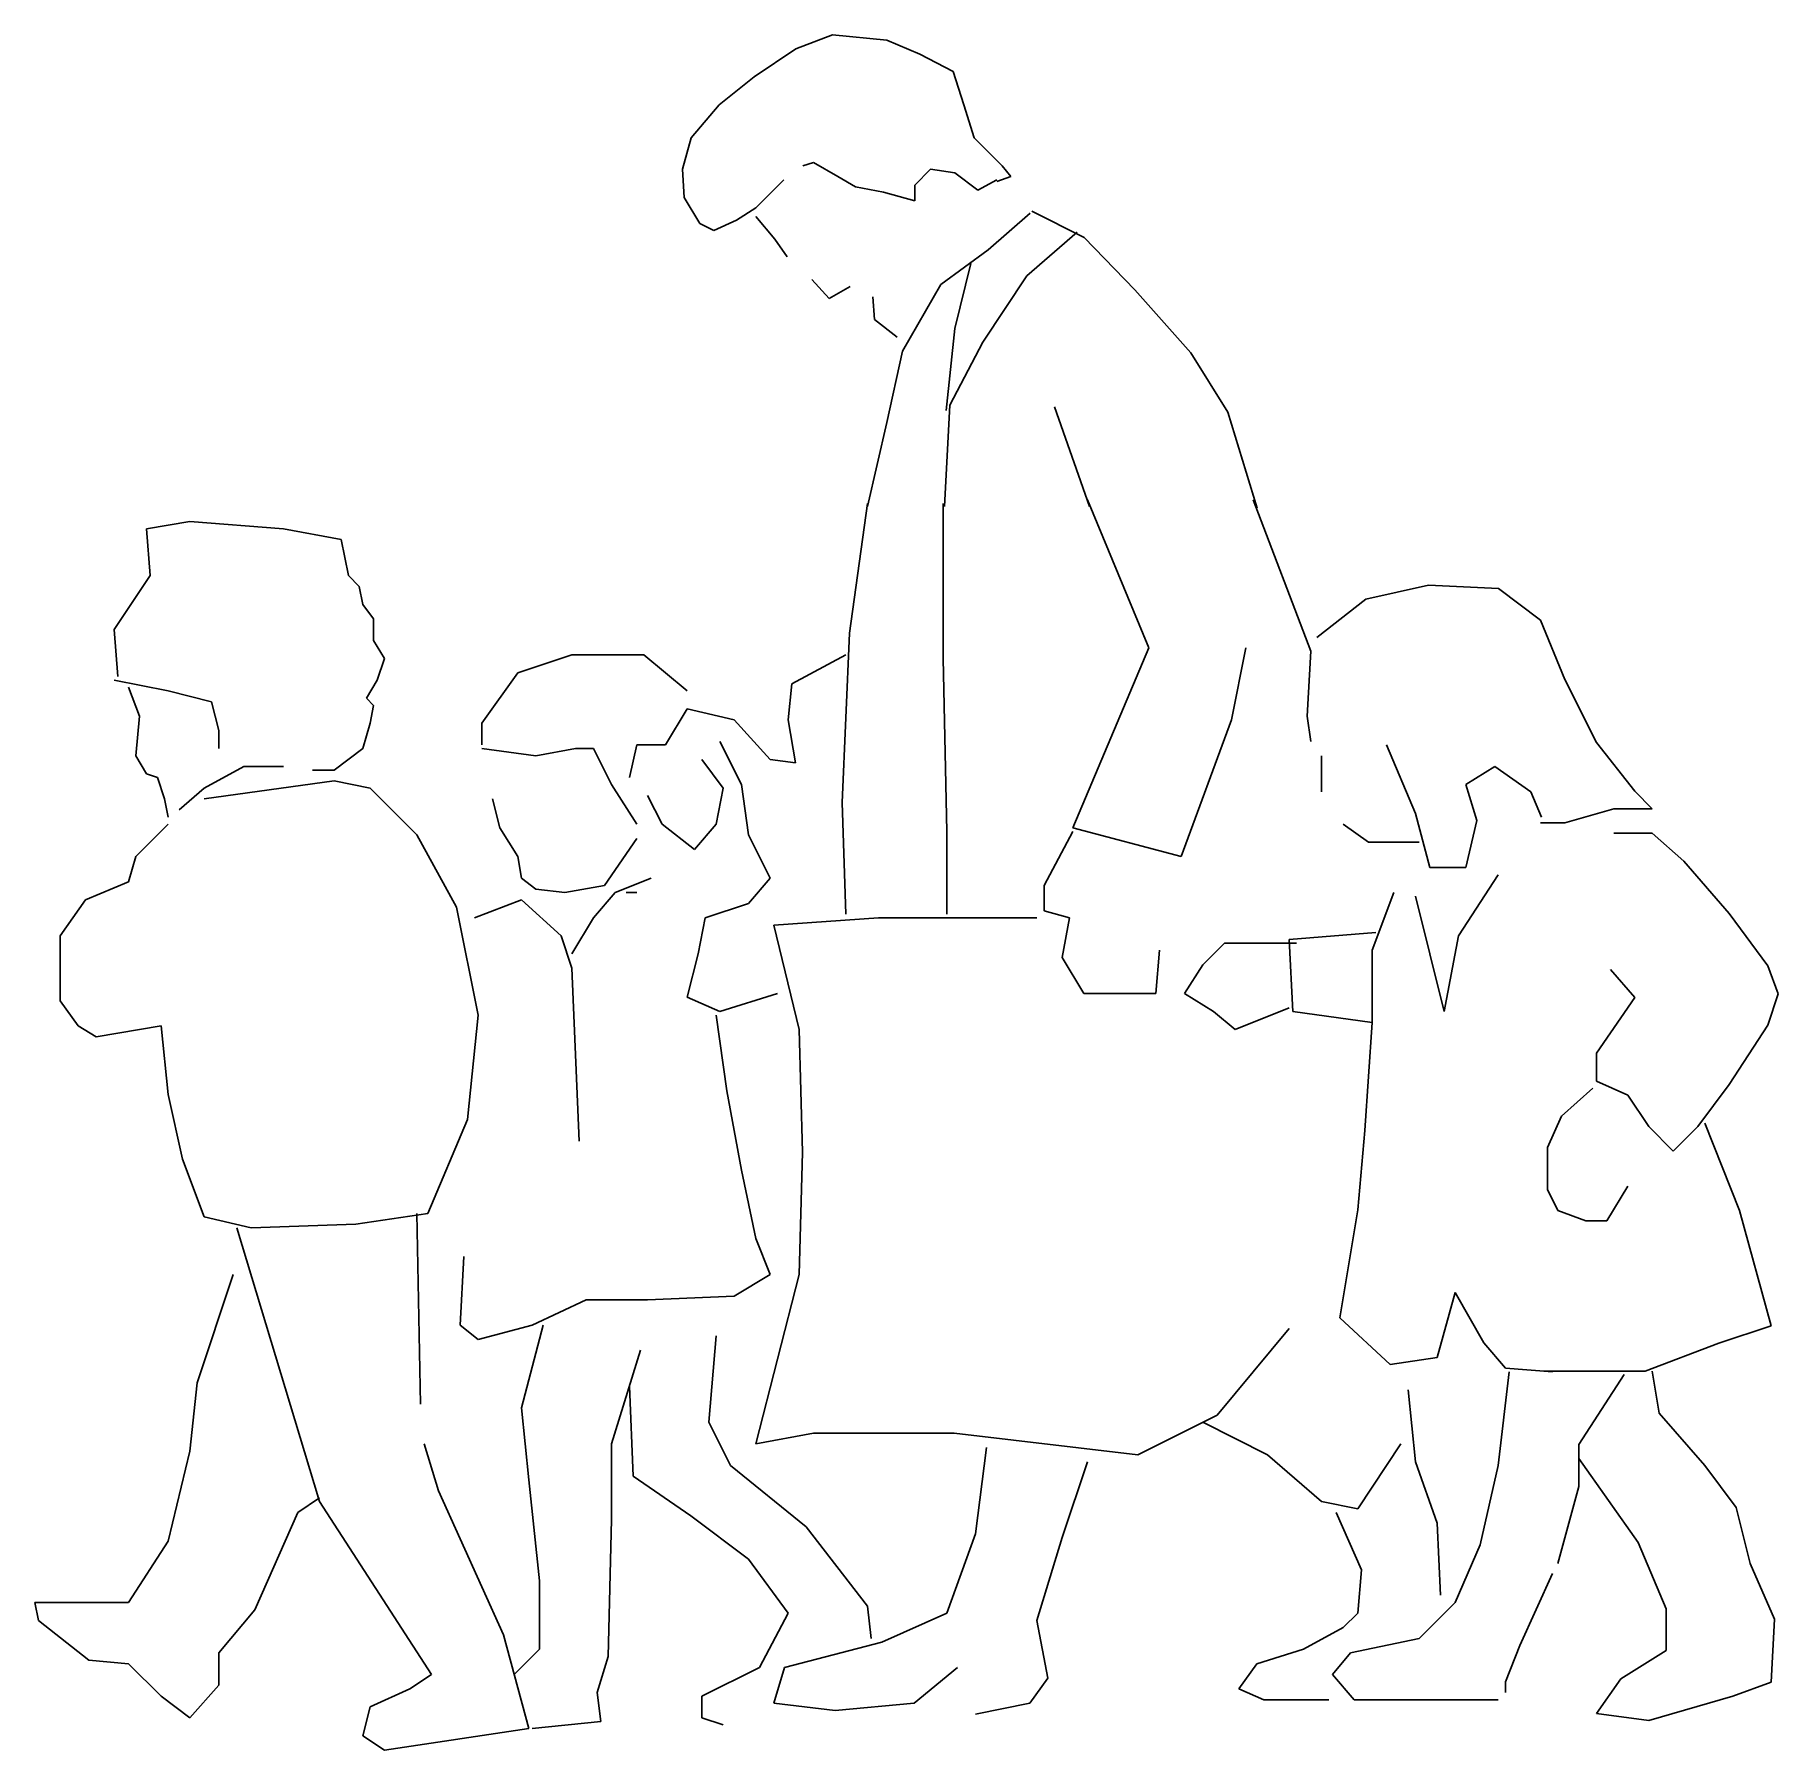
# Model space of a CAD drawing. Extents: x 60012 to 61641, y 21168 to 22772.
import ezdxf

# ---------------------------------------------------------------- set-up
doc = ezdxf.new("R2010")
doc.units = 0
doc.header["$LTSCALE"] = 1270
doc.header["$MEASUREMENT"] = 0
doc.layers.get('0').update_dxf_attribs({"linetype": 'CONTINUOUS'})

msp = doc.modelspace()

# ---------------------------------------------------------------- linework, layer by layer
at = {"linetype": 'CONTINUOUS'}
for p, q in [((60684, 22732.6), (60723.2, 22758.7)), ((60723.2, 22758.7), (60757.5, 22771.8)), ((60757.5, 22771.8), (60808.1, 22766.9)), ((60808.1, 22766.9), (60839.1, 22753.8)), ((60839.1, 22753.8), (60870.2, 22737.5)), ((60651.4, 22706.5), (60684, 22732.6)), ((60870.2, 22737.5), (60880, 22706.5)), ((60625.2, 22675.4), (60651.4, 22706.5)), ((60880, 22706.5), (60889.8, 22675.4)), ((60617.1, 22646.1), (60625.2, 22675.4)), ((60889.8, 22675.4), (60915.9, 22649.3)), ((60618.7, 22619.9), (60617.1, 22646.1)), ((60739.5, 22652.6), (60729.7, 22649.3)), ((60762.4, 22639.5), (60739.5, 22652.6)), ((60848.9, 22646.1), (60834.2, 22631.4)), ((60871.8, 22642.8), (60848.9, 22646.1)), ((60893, 22626.5), (60871.8, 22642.8)), ((60915.9, 22649.3), (60924.1, 22639.5)), ((60711.8, 22636.3), (60685.6, 22610.1)), ((60778.7, 22629.7), (60762.4, 22639.5)), ((60804.9, 22624.8), (60778.7, 22629.7)), ((60834.2, 22631.4), (60834.2, 22616.7)), ((60911, 22636.3), (60893, 22626.5)), ((60924.1, 22639.5), (60911, 22634.6)), ((60633.4, 22595.4), (60618.7, 22619.9)), ((60685.6, 22610.1), (60667.7, 22598.7)), ((60834.2, 22616.7), (60804.9, 22624.8)), ((60646.5, 22588.9), (60633.4, 22595.4)), ((60667.7, 22598.7), (60646.5, 22588.9)), ((60685.6, 22602), (60703.6, 22580.7)), ((60942, 22605.2), (60902.8, 22570.9)), ((60943.7, 22606.9), (60992.6, 22582.4)), ((60703.6, 22580.7), (60715, 22564.4)), ((60986.1, 22587.3), (60938.8, 22546.4)), ((60992.6, 22582.4), (61040, 22533.4)), ((60902.8, 22570.9), (60858.7, 22538.3)), ((60886.5, 22557.9), (60871.8, 22497.4)), ((60938.8, 22546.4), (60897.9, 22484.4)), ((60737.9, 22543.2), (60754.2, 22525.2)), ((60754.2, 22525.2), (60773.8, 22536.6)), ((60858.7, 22538.3), (60822.8, 22476.2)), ((61040, 22533.4), (61092.3, 22474.6)), ((60795.1, 22526.8), (60796.7, 22505.6)), ((60796.7, 22505.6), (60817.9, 22489.3)), ((60871.8, 22497.4), (60863.6, 22420.7)), ((60897.9, 22484.4), (60866.9, 22425.6)), ((60822.8, 22476.2), (60808.1, 22409.3)), ((61092.3, 22474.6), (61126.6, 22419.1)), ((60866.9, 22425.6), (60862, 22330.9)), ((60997.5, 22330.9), (60964.9, 22424)), ((61126.6, 22419.1), (61154.3, 22329.2)), ((60808.1, 22409.3), (60790.2, 22330.9)), ((60790.1, 22333.6), (60773.2, 22212.4)), ((60860.8, 22333.6), (60860.8, 22188.8)), ((61052.8, 22198.9), (60995.5, 22337)), ((61150.4, 22337), (61204.3, 22195.5)), ((60116.4, 22310.1), (60156.9, 22316.8)), ((60156.9, 22316.8), (60244.4, 22310.1)), ((60119.8, 22266.3), (60116.4, 22310.1)), ((60244.4, 22310.1), (60298.3, 22300)), ((60298.3, 22300), (60305.1, 22266.3)), ((60086.1, 22215.8), (60119.8, 22266.3)), ((60305.1, 22266.3), (60315.2, 22256.2)), ((60315.2, 22256.2), (60318.5, 22239.3)), ((61255.6, 22244.3), (61314.4, 22257.4)), ((61314.4, 22257.4), (61379.7, 22254.1)), ((61379.7, 22254.1), (61418.9, 22224.7)), ((60318.5, 22239.3), (60328.6, 22225.9)), ((61209.8, 22208.4), (61255.6, 22244.3)), ((60328.6, 22225.9), (60328.6, 22205.7)), ((61418.9, 22224.7), (61441.7, 22169.2)), ((60089.5, 22172), (60086.1, 22215.8)), ((60328.6, 22205.7), (60338.7, 22188.8)), ((60773.2, 22212.4), (60766.5, 22054.1)), ((60338.7, 22188.8), (60332, 22168.6)), ((60513.9, 22192.2), (60463.4, 22175.3)), ((60581.2, 22192.2), (60513.9, 22192.2)), ((60621.7, 22158.5), (60581.2, 22192.2)), ((60719.3, 22165.2), (60769.8, 22192.2)), ((60860.8, 22188.8), (60864.2, 22027.1)), ((60982, 22030.5), (61052.8, 22198.9)), ((61143.7, 22198.9), (61130.2, 22131.6)), ((61204.3, 22195.5), (61201, 22134.9)), ((60463.4, 22175.3), (60429.7, 22128.2)), ((60086.1, 22168.6), (60136.6, 22158.5)), ((60099.6, 22161.9), (60109.7, 22134.9)), ((60136.6, 22158.5), (60177.1, 22148.4)), ((60332, 22168.6), (60321.9, 22151.8)), ((60716, 22131.6), (60719.3, 22165.2)), ((61441.7, 22169.2), (61471.1, 22110.4)), ((60177.1, 22148.4), (60183.8, 22121.4)), ((60321.9, 22151.8), (60328.6, 22145)), ((60328.6, 22145), (60325.3, 22128.2)), ((60601.4, 22108), (60621.7, 22141.7)), ((60621.7, 22141.7), (60665.4, 22131.6)), ((60109.7, 22134.9), (60106.3, 22097.9)), ((60183.8, 22121.4), (60183.8, 22104.6)), ((60325.3, 22128.2), (60318.5, 22104.6)), ((60429.7, 22128.2), (60429.7, 22108)), ((60665.4, 22131.6), (60699.1, 22094.5)), ((60722.7, 22091.1), (60716, 22131.6)), ((61130.2, 22131.6), (61083.1, 22003.6)), ((61201, 22134.9), (61204.3, 22111.3)), ((60318.5, 22104.6), (60291.6, 22084.4)), ((60429.7, 22104.6), (60480.2, 22097.9)), ((60480.2, 22097.9), (60517.2, 22104.6)), ((60517.2, 22104.6), (60534.1, 22104.6)), ((60534.1, 22104.6), (60550.9, 22070.9)), ((60567.8, 22077.7), (60574.5, 22108)), ((60574.5, 22108), (60601.4, 22108)), ((60652, 22111.3), (60672.2, 22070.9)), ((61275.1, 22108), (61302, 22044)), ((61471.1, 22110.4), (61507, 22064.7)), ((60106.3, 22097.9), (60116.4, 22081)), ((60655.3, 22067.6), (60635.1, 22094.5)), ((60699.1, 22094.5), (60722.7, 22091.1)), ((61214.4, 22097.9), (61214.4, 22064.2)), ((60116.4, 22081), (60126.5, 22077.7)), ((60126.5, 22077.7), (60133.3, 22057.5)), ((60207.4, 22087.8), (60170.3, 22067.6)), ((60291.6, 22074.3), (60170.3, 22057.5)), ((60244.4, 22087.8), (60207.4, 22087.8)), ((60291.6, 22084.4), (60271.4, 22084.4)), ((60325.3, 22067.6), (60291.6, 22074.3)), ((61349.2, 22070.9), (61376.1, 22087.8)), ((61376.1, 22087.8), (61409.8, 22064.2)), ((60133.3, 22057.5), (60136.6, 22040.6)), ((60170.3, 22067.6), (60146.8, 22047.4)), ((60369, 22023.8), (60325.3, 22067.6)), ((60439.8, 22057.5), (60446.5, 22030.5)), ((60550.9, 22070.9), (60574.5, 22033.9)), ((60584.6, 22060.8), (60598.1, 22033.9)), ((60648.6, 22033.9), (60655.3, 22067.6)), ((60672.2, 22070.9), (60678.9, 22023.8)), ((61359.3, 22037.2), (61349.2, 22070.9)), ((61409.8, 22064.2), (61419.9, 22040.6)), ((61507, 22064.7), (61523.4, 22048.4)), ((60766.5, 22054.1), (60769.8, 21949.7)), ((61302, 22044), (61315.5, 21993.5)), ((61487.5, 22048.4), (61441.7, 22035.3)), ((61523.4, 22048.4), (61487.5, 22048.4)), ((60136.6, 22033.9), (60106.3, 22003.6)), ((60406.1, 21956.4), (60369, 22023.8)), ((60446.5, 22030.5), (60463.4, 22003.6)), ((60598.1, 22033.9), (60628.4, 22010.3)), ((60628.4, 22010.3), (60648.6, 22033.9)), ((60678.9, 22023.8), (60699.1, 21983.4)), ((60864.2, 22027.1), (60864.2, 21949.7)), ((60982, 22027.1), (60955.1, 21976.6)), ((61083.1, 22003.6), (60982, 22030.5)), ((61234.6, 22033.9), (61258.2, 22017)), ((61349.2, 21993.5), (61359.3, 22037.2)), ((61441.7, 22035.3), (61418.9, 22035.3)), ((61487.5, 22025.5), (61523.4, 22025.5)), ((61523.4, 22025.5), (61552.8, 21999.4)), ((60544.2, 21976.6), (60574.5, 22020.4)), ((61258.2, 22017), (61305.4, 22017)), ((60106.3, 22003.6), (60099.6, 21980)), ((60463.4, 22003.6), (60466.7, 21983.4)), ((61315.5, 21993.5), (61349.2, 21993.5)), ((61552.8, 21999.4), (61595.2, 21950.4)), ((60099.6, 21980), (60059.2, 21963.2)), ((60466.7, 21983.4), (60480.2, 21973.3)), ((60507.1, 21969.9), (60544.2, 21976.6)), ((60554.3, 21969.9), (60588, 21983.4)), ((60699.1, 21983.4), (60678.9, 21959.8)), ((60955.1, 21976.6), (60955.1, 21953)), ((61379.5, 21986.7), (61342.4, 21929.5)), ((60059.2, 21963.2), (60035.6, 21929.5)), ((60422.9, 21946.3), (60466.7, 21963.2)), ((60466.7, 21963.2), (60503.8, 21929.5)), ((60480.2, 21973.3), (60507.1, 21969.9)), ((60534.1, 21946.3), (60554.3, 21969.9)), ((60564.4, 21969.9), (60574.5, 21969.9)), ((60678.9, 21959.8), (60638.5, 21946.3)), ((61281.8, 21969.9), (61261.6, 21916)), ((61328.9, 21858.7), (61302, 21966.5)), ((60426.3, 21855.4), (60406.1, 21956.4)), ((60513.9, 21912.6), (60534.1, 21946.3)), ((60638.5, 21946.3), (60631.8, 21912.6)), ((60702.5, 21939.6), (60800.2, 21946.3)), ((60800.2, 21946.3), (60948.4, 21946.3)), ((60955.1, 21953), (60978.7, 21946.3)), ((60978.7, 21946.3), (60971.9, 21909.3)), ((61595.2, 21950.4), (61631.2, 21901.4)), ((60035.6, 21929.5), (60035.6, 21868.8)), ((60503.8, 21929.5), (60513.9, 21899.2)), ((60726.1, 21841.9), (60702.5, 21939.6)), ((61265, 21932.8), (61184.1, 21926.1)), ((61184.1, 21926.1), (61187.5, 21858.7)), ((61342.4, 21929.5), (61328.9, 21858.7)), ((60631.8, 21912.6), (60621.7, 21872.2)), ((60971.9, 21909.3), (60992.1, 21875.6)), ((61059.5, 21875.6), (61062.9, 21916)), ((61123.5, 21922.7), (61103.3, 21902.5)), ((61190.9, 21922.7), (61123.5, 21922.7)), ((61261.6, 21916), (61261.6, 21848.6)), ((60513.9, 21899.2), (60520.6, 21737.5)), ((61103.3, 21902.5), (61086.4, 21875.6)), ((61507, 21872), (61484.2, 21898.1)), ((61631.2, 21901.4), (61641, 21875.3)), ((60035.6, 21868.8), (60052.4, 21845.3)), ((60621.7, 21872.2), (60652, 21858.7)), ((60652, 21858.7), (60705.9, 21875.6)), ((60992.1, 21875.6), (61059.5, 21875.6)), ((61086.4, 21875.6), (61113.4, 21858.7)), ((61133.6, 21841.9), (61184.1, 21862.1)), ((61471.1, 21819.8), (61507, 21872)), ((61641, 21875.3), (61631.2, 21845.9)), ((60052.4, 21845.3), (60069.3, 21835.2)), ((60109.7, 21841.9), (60129.9, 21845.3)), ((60129.9, 21845.3), (60136.6, 21781.3)), ((60416.2, 21757.7), (60426.3, 21855.4)), ((60648.6, 21855.4), (60658.7, 21784.6)), ((61113.4, 21858.7), (61133.6, 21841.9)), ((61187.5, 21858.7), (61261.6, 21848.6)), ((61261.6, 21848.6), (61254.8, 21747.6)), ((61631.2, 21845.9), (61595.2, 21790.4)), ((60069.3, 21835.2), (60109.7, 21841.9)), ((60729.4, 21727.4), (60726.1, 21841.9)), ((61471.1, 21793.6), (61471.1, 21819.8)), ((60136.6, 21781.3), (60150.1, 21720.6)), ((60658.7, 21784.6), (60672.2, 21710.5)), ((61467.9, 21787.1), (61438.5, 21761)), ((61500.5, 21780.6), (61471.1, 21793.6)), ((61520.1, 21751.2), (61500.5, 21780.6)), ((61595.2, 21790.4), (61565.8, 21751.2)), ((60379.1, 21670.1), (60416.2, 21757.7)), ((61254.8, 21747.6), (61248.1, 21673.5)), ((61438.5, 21761), (61425.4, 21731.6)), ((61543, 21728.3), (61520.1, 21751.2)), ((61565.8, 21751.2), (61543, 21728.3)), ((61605, 21672.8), (61572.4, 21754.4)), ((61425.4, 21731.6), (61425.4, 21692.4)), ((60150.1, 21720.6), (60170.3, 21666.8)), ((60726.1, 21612.9), (60729.4, 21727.4)), ((60672.2, 21710.5), (60685.6, 21646.6)), ((61425.4, 21692.4), (61435.2, 21672.8)), ((61480.9, 21663), (61500.5, 21695.6)), ((60170.3, 21666.8), (60214.1, 21656.7)), ((60311.8, 21660), (60379.1, 21670.1)), ((60372.4, 21491.6), (60369, 21670.1)), ((61248.1, 21673.5), (61231.3, 21572.5)), ((61435.2, 21672.8), (61461.3, 21663)), ((61634.4, 21565), (61605, 21672.8)), ((60200.6, 21656.7), (60278.1, 21400.7)), ((60214.1, 21656.7), (60311.8, 21660)), ((61461.3, 21663), (61480.9, 21663)), ((60685.6, 21646.6), (60699.1, 21612.9)), ((60409.5, 21565.7), (60412.8, 21629.7)), ((60197.3, 21612.9), (60163.6, 21511.8)), ((60699.1, 21612.9), (60665.4, 21592.7)), ((60685.6, 21454.6), (60726.1, 21612.9)), ((60527.3, 21589.3), (60476.8, 21565.7)), ((60584.6, 21589.3), (60527.3, 21589.3)), ((60665.4, 21592.7), (60584.6, 21589.3)), ((61322.2, 21535.4), (61339.1, 21596)), ((61339.1, 21596), (61366, 21548.9)), ((61231.3, 21572.5), (61278.4, 21528.7)), ((60426.3, 21552.2), (60409.5, 21565.7)), ((60476.8, 21565.7), (60426.3, 21552.2)), ((60486.9, 21565.7), (60466.7, 21488.3)), ((60648.6, 21555.6), (60641.9, 21474.8)), ((61184.1, 21562.3), (61116.8, 21481.5)), ((61585.4, 21548.7), (61634.4, 21565)), ((60577.9, 21542.1), (60550.9, 21454.6)), ((61278.4, 21528.7), (61322.2, 21535.4)), ((61366, 21548.9), (61386.2, 21525.3)), ((61516.8, 21522.5), (61585.4, 21548.7)), ((61389.6, 21521.9), (61379.5, 21434.4)), ((61386.2, 21525.3), (61430, 21521.9)), ((61422.1, 21522.5), (61516.8, 21522.5)), ((61454.8, 21454), (61497.2, 21519.3)), ((61529.9, 21483.4), (61523.4, 21522.5)), ((60163.6, 21511.8), (60156.9, 21447.8)), ((60571.1, 21424.3), (60567.8, 21508.5)), ((61295.3, 21505.1), (61302, 21437.7)), ((60466.7, 21488.3), (60473.5, 21420.9)), ((60641.9, 21474.8), (60662.1, 21434.4)), ((61116.8, 21481.5), (61042.7, 21444.5)), ((61163.9, 21444.5), (61103.3, 21474.8)), ((61572.4, 21434.4), (61529.9, 21483.4)), ((60389.3, 21410.8), (60375.8, 21454.6)), ((60550.9, 21454.6), (60550.9, 21383.8)), ((60739.5, 21464.7), (60685.6, 21454.6)), ((60870.9, 21464.7), (60739.5, 21464.7)), ((61042.7, 21444.5), (60870.9, 21464.7)), ((61288.5, 21454.6), (61248.1, 21393.9)), ((61454.8, 21414.8), (61454.8, 21454)), ((60156.9, 21447.8), (60136.6, 21363.6)), ((60901.2, 21451.2), (60891.1, 21370.4)), ((60971.9, 21367), (60995.5, 21437.7)), ((61214.4, 21400.7), (61163.9, 21444.5)), ((61302, 21437.7), (61322.2, 21380.5)), ((61454.8, 21440.9), (61510.3, 21362.5)), ((60473.5, 21420.9), (60483.6, 21326.6)), ((60625, 21387.2), (60571.1, 21424.3)), ((60662.1, 21434.4), (60732.8, 21377.1)), ((61379.5, 21434.4), (61362.6, 21360.3)), ((61601.8, 21395.2), (61572.4, 21434.4)), ((60257.9, 21390.6), (60278.1, 21404.1)), ((60449.9, 21276.1), (60389.3, 21410.8)), ((61435.2, 21342.9), (61454.8, 21414.8)), ((60217.5, 21299.6), (60257.9, 21390.6)), ((60278.1, 21400.7), (60382.5, 21239)), ((61248.1, 21393.9), (61214.4, 21400.7)), ((61227.9, 21390.6), (61251.5, 21336.7)), ((61614.8, 21342.9), (61601.8, 21395.2)), ((60550.9, 21383.8), (60547.6, 21255.9)), ((60678.9, 21346.8), (60625, 21387.2)), ((60732.8, 21377.1), (60790.1, 21303)), ((61322.2, 21380.5), (61325.6, 21313.1)), ((60136.6, 21363.6), (60099.6, 21306.4)), ((60891.1, 21370.4), (60864.2, 21296.3)), ((60948.4, 21289.5), (60971.9, 21367)), ((61362.6, 21360.3), (61339.1, 21306.4)), ((61510.3, 21362.5), (61536.4, 21300.5)), ((60716, 21296.3), (60678.9, 21346.8)), ((61637.7, 21290.7), (61614.8, 21342.9)), ((60483.6, 21326.6), (60483.6, 21262.6)), ((61251.5, 21336.7), (61248.1, 21296.3)), ((61430, 21333.3), (61399.7, 21266)), ((60012, 21306.4), (60015.4, 21289.5)), ((60099.6, 21306.4), (60012, 21306.4)), ((61339.1, 21306.4), (61305.4, 21272.7)), ((60183.8, 21259.2), (60217.5, 21299.6)), ((60689, 21245.7), (60716, 21296.3)), ((60790.1, 21303), (60793.4, 21272.7)), ((60864.2, 21296.3), (60803.5, 21269.3)), ((61248.1, 21296.3), (61234.6, 21282.8)), ((61536.4, 21300.5), (61536.4, 21261.3)), ((61634.4, 21231.9), (61637.7, 21290.7)), ((60015.4, 21289.5), (60062.6, 21252.5)), ((60473.5, 21188.5), (60449.9, 21276.1)), ((60958.5, 21235.6), (60948.4, 21289.5)), ((61234.6, 21282.8), (61197.6, 21262.6)), ((60183.8, 21228.9), (60183.8, 21259.2)), ((60483.6, 21262.6), (60460, 21239)), ((60803.5, 21269.3), (60712.6, 21245.7)), ((61197.6, 21262.6), (61153.8, 21249.1)), ((61241.4, 21259.2), (61224.5, 21239)), ((61305.4, 21272.7), (61241.4, 21259.2)), ((61399.7, 21266), (61386.2, 21232.3)), ((61536.4, 21261.3), (61494, 21235.1)), ((60062.6, 21252.5), (60099.6, 21249.1)), ((60099.6, 21249.1), (60129.9, 21218.8)), ((60547.6, 21255.9), (60537.4, 21222.2)), ((60635.1, 21218.8), (60689, 21245.7)), ((60712.6, 21245.7), (60702.5, 21212.1)), ((60833.8, 21212.1), (60874.3, 21245.7)), ((61153.8, 21249.1), (61137, 21225.5)), ((60156.9, 21198.6), (60183.8, 21228.9)), ((60362.3, 21225.5), (60325.3, 21208.7)), ((60382.5, 21239), (60362.3, 21225.5)), ((60941.6, 21212.1), (60958.5, 21235.6)), ((61137, 21225.5), (61160.5, 21215.4)), ((61224.5, 21239), (61244.7, 21215.4)), ((61386.2, 21232.3), (61386.2, 21222.2)), ((61494, 21235.1), (61471.1, 21202.5)), ((61598.5, 21218.8), (61634.4, 21231.9)), ((60129.9, 21218.8), (60156.9, 21198.6)), ((60325.3, 21208.7), (60318.5, 21181.8)), ((60537.4, 21222.2), (60540.8, 21195.2)), ((60635.1, 21198.6), (60635.1, 21218.8)), ((60702.5, 21212.1), (60759.7, 21205.3)), ((60759.7, 21205.3), (60833.8, 21212.1)), ((60891.1, 21202), (60941.6, 21212.1)), ((61160.5, 21215.4), (61221.2, 21215.4)), ((61244.7, 21215.4), (61328.9, 21215.4)), ((61328.9, 21215.4), (61379.5, 21215.4)), ((61520.1, 21195.9), (61598.5, 21218.8)), ((60540.8, 21195.2), (60476.8, 21188.5)), ((60655.3, 21191.9), (60635.1, 21198.6)), ((61471.1, 21202.5), (61520.1, 21195.9)), ((60318.5, 21181.8), (60338.7, 21168.3)), ((60338.7, 21168.3), (60473.5, 21188.5))]:
    msp.add_line(p, q, dxfattribs=at)

doc.saveas('drawing.dxf')
